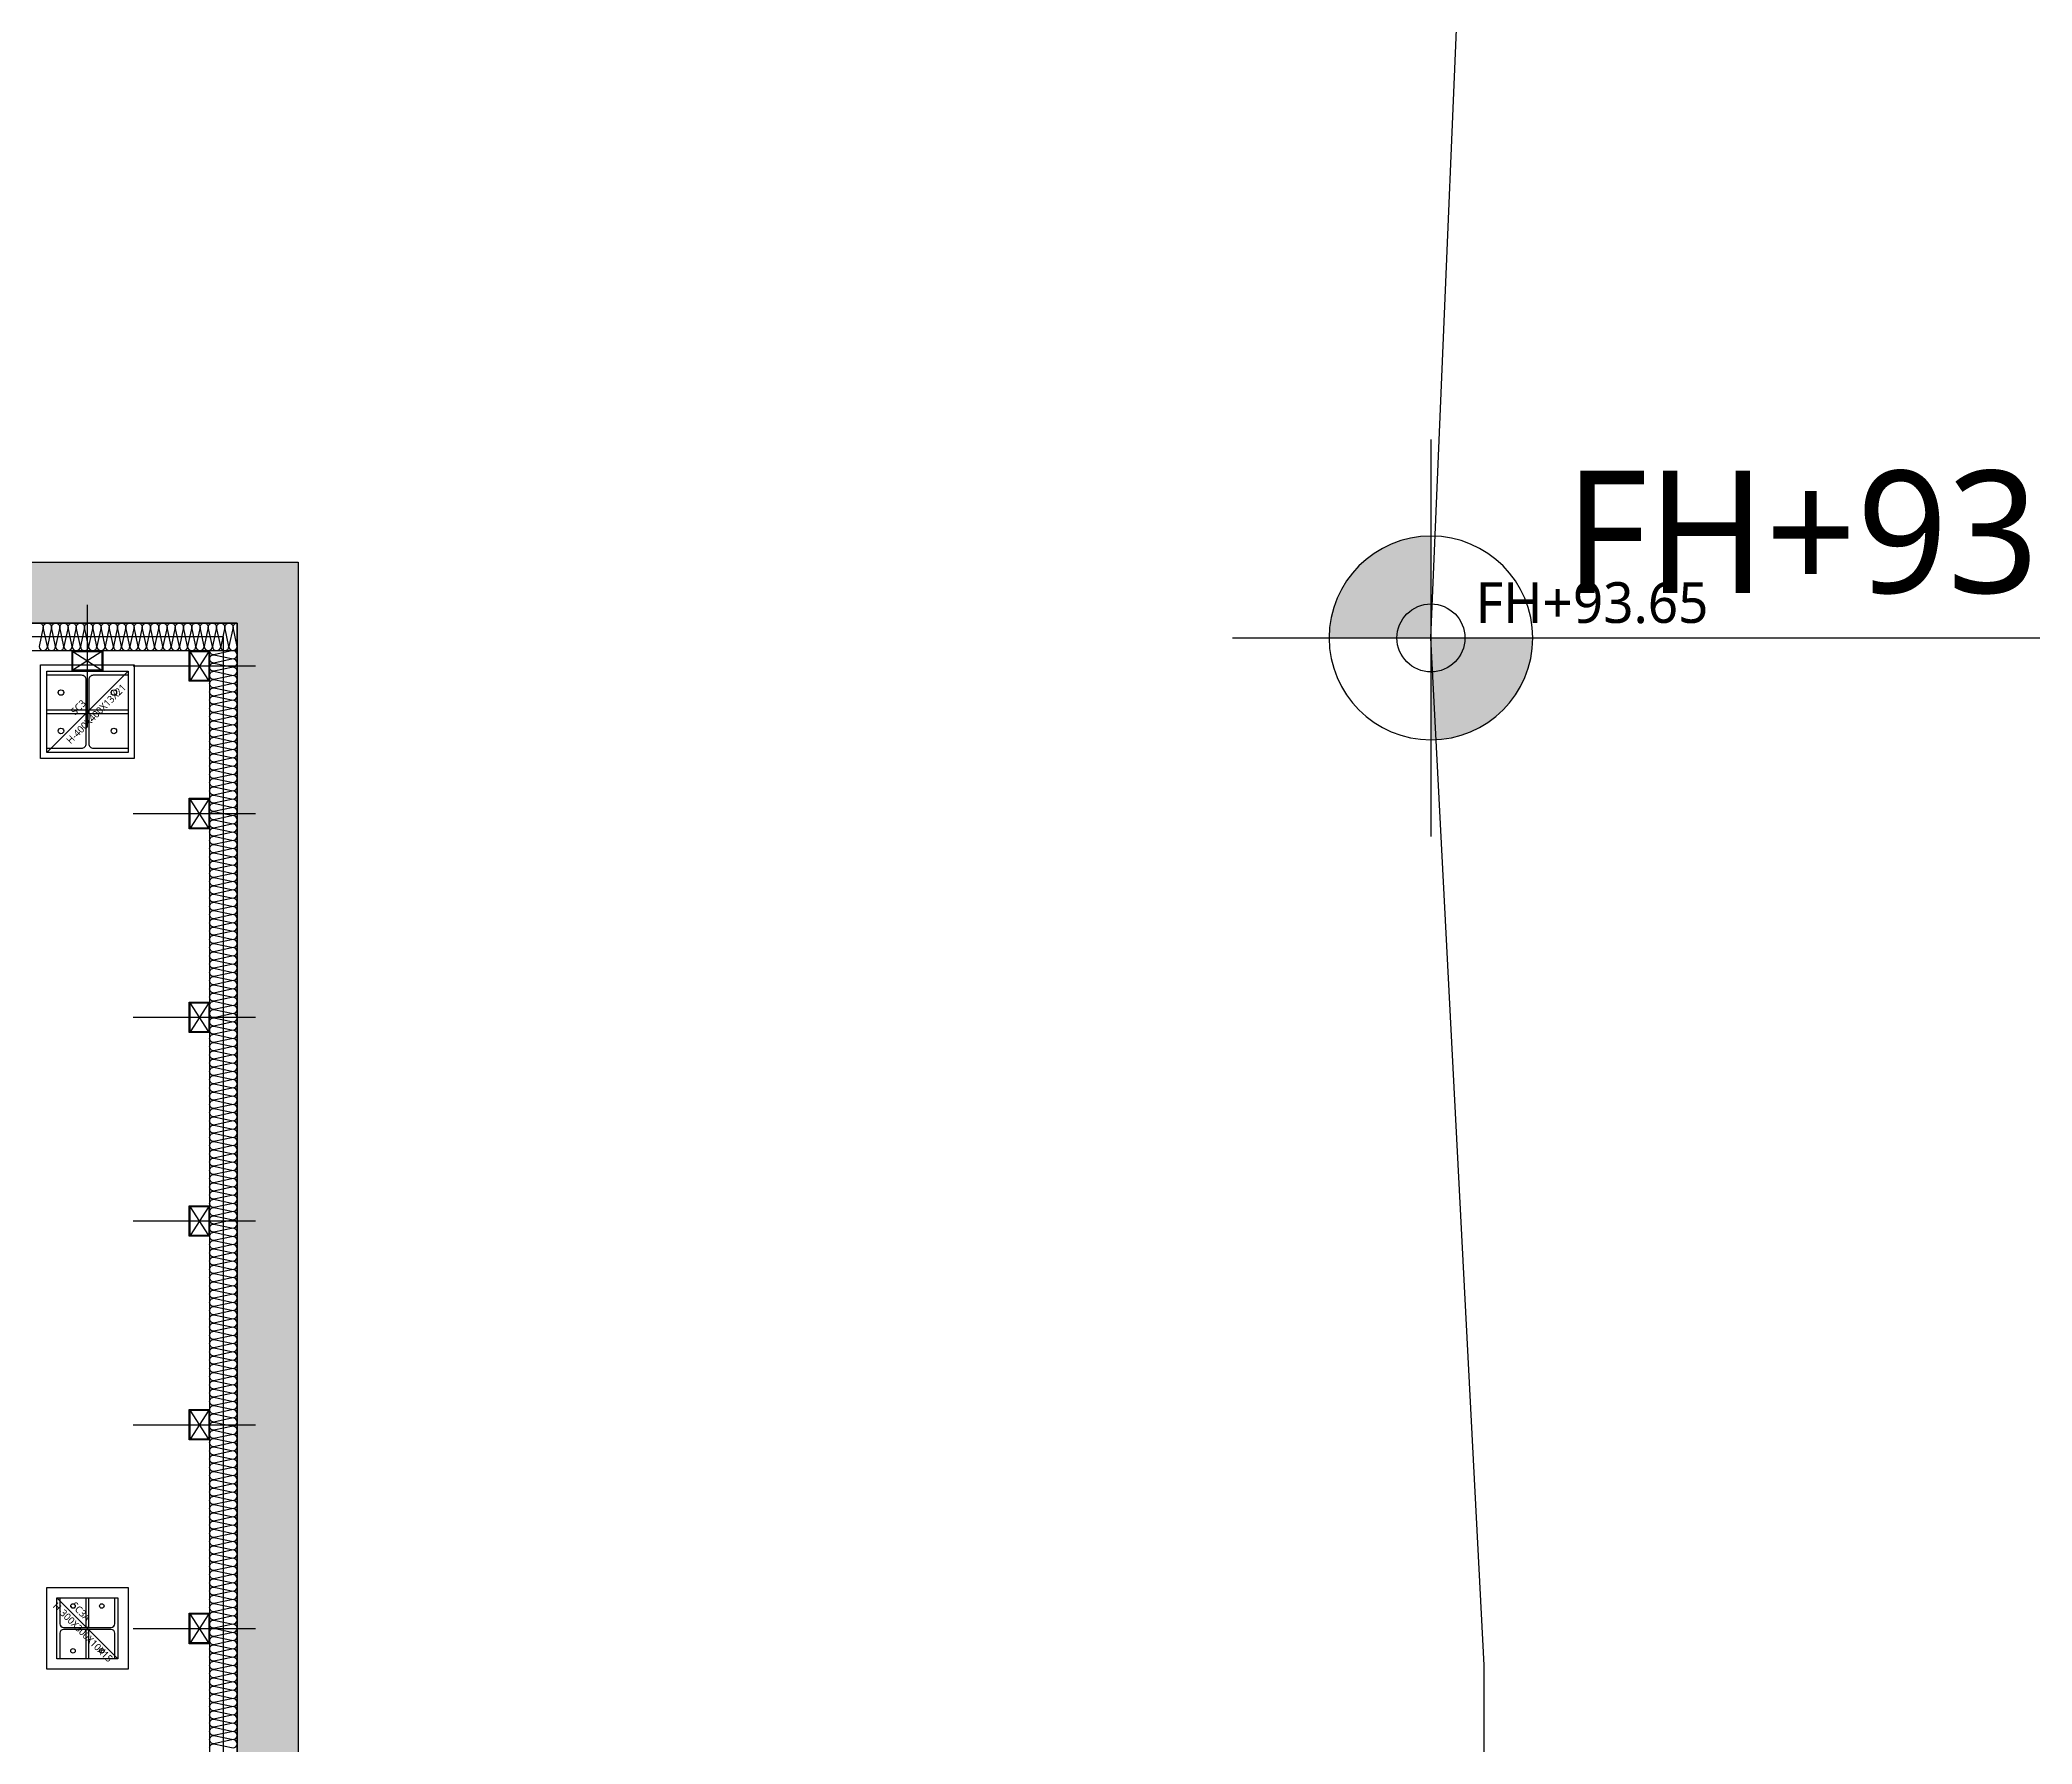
# Model space of a CAD drawing. Header units: millimetres. Extents: x 9 to 147, y 4 to 115.
# Drawn here: x 112.27 to 122.05, y 80.83 to 89.2 of the extents above; entities that cross this region are included whole.
import ezdxf
from ezdxf.enums import TextEntityAlignment as Align
from ezdxf.xclip import XClip

# ---------------------------------------------------------------- set-up
doc = ezdxf.new("R2010")
doc.units = ezdxf.units.MM
doc.header["$LTSCALE"] = 200
doc.linetypes.add('XR-PLAN$0$AUDIT_I_190801151318-2', pattern=[0])
doc.layers.get('DEFPOINTS').update_dxf_attribs({"color": 137})
for name, color, linetype, plot in [('AREA', 30, 'Continuous', False), ('SYM-LEVEL', 252, 'Continuous', False), ('XR-PLAN$0$Defpoint', 125, 'XR-PLAN$0$AUDIT_I_190801151318-2', False), ('XR-PLAN$0$TXT-1', 137, 'Continuous', False)]:
    doc.layers.add(name, color=color, linetype=linetype, plot=plot)
for name, color, linetype in [('XR-PLAN$0$09GIRDER', 252, 'Continuous'), ('XR-PLAN$0$AA-WAXM-FRAM', 252, 'Continuous'), ('XR-PLAN$0$ELE-6', 252, 'Continuous'), ('XR-PLAN$0$ELE-7', 252, 'Continuous'), ('XR-PLAN$0$HAT-BRICK', 252, 'Continuous'), ('XR-PLAN$0$HAT-INS', 252, 'Continuous'), ('XR-PLAN$0$STEEL BASE', 252, 'Continuous'), ('XR-PLAN$0$메탈판넬-2', 252, 'Continuous'), ('XR-PLAN$0$방화', 252, 'Continuous'), ('XR-현황측량도$0$경계석(33)', 252, 'Continuous')]:
    doc.layers.add(name, color=color, linetype=linetype)
doc.styles.add('XR-PLAN$0$스타일1', font='MALGUN_0.TTF')
doc.styles.add('스타일1', font='MALGUN_0.TTF')

# ---------------------------------------------------------------- blocks, each defined once
blk = doc.blocks.new('LEVEL1')
at = {"layer": 'SYM-LEVEL'}
h = blk.add_hatch(color=256, dxfattribs=at)
edge = h.paths.add_edge_path()
edge.add_ellipse((4.871, 0), major_axis=(1.768, 1.768), ratio=1, start_angle=405, end_angle=495)
edge.add_line((2.371, 0), (4.871, 0))
edge.add_line((4.871, 0), (4.871, 2.5))
edge = h.paths.add_edge_path()
edge.add_ellipse((4.871, 0), major_axis=(1.768, 1.768), ratio=1, start_angle=225, end_angle=315)
edge.add_line((7.371, 0), (4.871, 0))
edge.add_line((4.871, 0), (4.871, -2.5))
for p, q in [((4.871, 4.871), (4.871, -4.871)), ((0, 0), (9.741, 0)), ((9.071, 0), (31.801, 0))]:
    blk.add_line(p, q, dxfattribs=at)
blk.add_ellipse((4.871, 0), major_axis=(1.768, 1.768), ratio=1, start_param=5.497787, end_param=11.780972, dxfattribs=at)
at = {"layer": 'SYM-LEVEL', "style": '스타일1'}
for tag, p in [('1층-바닥마감', (8.157, 1.105)), ('EL-+100', (8.157, -3.928))]:
    blk.add_attdef(tag, p, '', height=3, dxfattribs=at)
blk = doc.blocks.new('XR-현황측량도')
at = {"layer": 'XR-현황측량도$0$경계석(33)'}
blk.add_lwpolyline([(143027.2, 74043.6), (151689.9, 74037.3), (154882.8, 74051.1), (162788.9, 74142.4), (171654.6, 74151.5), (178947.9, 74224.2), (185441.1, 74257.7), (186411.9, 74404.5), (193068.5, 76971.8, 0.271364), (196517.3, 81929.2), (196869.6, 86053.4), (196858.7, 91789.3), (196871.2, 109951.5), (196867, 116558.1), (196605.1, 121600.6), (196792.5, 126063.1), (196775.4, 130633.2), (196750.4, 139290.1), (196674.2, 147914.3), (194521.9, 154575.8)], format="xyb", dxfattribs=at)
blk = doc.blocks.new('*U87')
at = {"layer": 'XR-PLAN$0$HAT-INS'}
for points in [[(-9222.2, 0, -0.414214), (-9237.2, 15), (-9222.2, 85, 1), (-9252.2, 85), (-9237.2, 15, -0.414214), (-9252.2, 0, 0.414214)], [(-9192.2, 0, -0.414214), (-9207.2, 15), (-9192.2, 85, 1), (-9222.2, 85), (-9207.2, 15, -0.414214), (-9222.2, 0, 0.414214)], [(-9162.2, 0, -0.414214), (-9177.2, 15), (-9162.2, 85, 1), (-9192.2, 85), (-9177.2, 15, -0.414214), (-9192.2, 0, 0.414214)], [(-9132.2, 0, -0.414214), (-9147.2, 15), (-9132.2, 85, 1), (-9162.2, 85), (-9147.2, 15, -0.414214), (-9162.2, 0, 0.414214)], [(-9102.2, 0, -0.414214), (-9117.2, 15), (-9102.2, 85, 1), (-9132.2, 85), (-9117.2, 15, -0.414214), (-9132.2, 0, 0.414214)], [(-9072.2, 0, -0.414214), (-9087.2, 15), (-9072.2, 85, 1), (-9102.2, 85), (-9087.2, 15, -0.414214), (-9102.2, 0, 0.414214)], [(-9042.2, 0, -0.414214), (-9057.2, 15), (-9042.2, 85, 1), (-9072.2, 85), (-9057.2, 15, -0.414214), (-9072.2, 0, 0.414214)], [(-9012.2, 0, -0.414214), (-9027.2, 15), (-9012.2, 85, 1), (-9042.2, 85), (-9027.2, 15, -0.414214), (-9042.2, 0, 0.414214)], [(-8982.2, 0, -0.414214), (-8997.2, 15), (-8982.2, 85, 1), (-9012.2, 85), (-8997.2, 15, -0.414214), (-9012.2, 0, 0.414214)], [(-8952.2, 0, -0.414214), (-8967.2, 15), (-8952.2, 85, 1), (-8982.2, 85), (-8967.2, 15, -0.414214), (-8982.2, 0, 0.414214)], [(-8922.2, 0, -0.414214), (-8937.2, 15), (-8922.2, 85, 1), (-8952.2, 85), (-8937.2, 15, -0.414214), (-8952.2, 0, 0.414214)], [(-8892.2, 0, -0.414214), (-8907.2, 15), (-8892.2, 85, 1), (-8922.2, 85), (-8907.2, 15, -0.414214), (-8922.2, 0, 0.414214)], [(-8862.2, 0, -0.414214), (-8877.2, 15), (-8862.2, 85, 1), (-8892.2, 85), (-8877.2, 15, -0.414214), (-8892.2, 0, 0.414214)], [(-8832.2, 0, -0.414214), (-8847.2, 15), (-8832.2, 85, 1), (-8862.2, 85), (-8847.2, 15, -0.414214), (-8862.2, 0, 0.414214)], [(-8802.2, 0, -0.414214), (-8817.2, 15), (-8802.2, 85, 1), (-8832.2, 85), (-8817.2, 15, -0.414214), (-8832.2, 0, 0.414214)], [(-8772.2, 0, -0.414214), (-8787.2, 15), (-8772.2, 85, 1), (-8802.2, 85), (-8787.2, 15, -0.414214), (-8802.2, 0, 0.414214)], [(-8742.2, 0, -0.414214), (-8757.2, 15), (-8742.2, 85, 1), (-8772.2, 85), (-8757.2, 15, -0.414214), (-8772.2, 0, 0.414214)], [(-8712.2, 0, -0.414214), (-8727.2, 15), (-8712.2, 85, 1), (-8742.2, 85), (-8727.2, 15, -0.414214), (-8742.2, 0, 0.414214)], [(-8682.2, 0, -0.414214), (-8697.2, 15), (-8682.2, 85, 1), (-8712.2, 85), (-8697.2, 15, -0.414214), (-8712.2, 0, 0.414214)], [(-8652.2, 0, -0.414214), (-8667.2, 15), (-8652.2, 85, 1), (-8682.2, 85), (-8667.2, 15, -0.414214), (-8682.2, 0, 0.414214)], [(-8622.2, 0, -0.414214), (-8637.2, 15), (-8622.2, 85, 1), (-8652.2, 85), (-8637.2, 15, -0.414214), (-8652.2, 0, 0.414214)], [(-8592.2, 0, -0.414214), (-8607.2, 15), (-8592.2, 85, 1), (-8622.2, 85), (-8607.2, 15, -0.414214), (-8622.2, 0, 0.414214)], [(-8562.2, 0, -0.414214), (-8577.2, 15), (-8562.2, 85, 1), (-8592.2, 85), (-8577.2, 15, -0.414214), (-8592.2, 0, 0.414214)], [(-8532.2, 0, -0.414214), (-8547.2, 15), (-8532.2, 85, 1), (-8562.2, 85), (-8547.2, 15, -0.414214), (-8562.2, 0, 0.414214)], [(-8502.2, 0, -0.414214), (-8517.2, 15), (-8502.2, 85, 1), (-8532.2, 85), (-8517.2, 15, -0.414214), (-8532.2, 0, 0.414214)], [(-8472.2, 0, -0.414214), (-8487.2, 15), (-8472.2, 85, 1), (-8502.2, 85), (-8487.2, 15, -0.414214), (-8502.2, 0, 0.414214)], [(-8442.2, 0, -0.414214), (-8457.2, 15), (-8442.2, 85, 1), (-8472.2, 85), (-8457.2, 15, -0.414214), (-8472.2, 0, 0.414214)], [(-8412.2, 0, -0.414214), (-8427.2, 15), (-8412.2, 85, 1), (-8442.2, 85), (-8427.2, 15, -0.414214), (-8442.2, 0, 0.414214)], [(-8382.2, 0, -0.414214), (-8397.2, 15), (-8382.2, 85, 1), (-8412.2, 85), (-8397.2, 15, -0.414214), (-8412.2, 0, 0.414214)], [(-8352.2, 0, -0.414214), (-8367.2, 15), (-8352.2, 85, 1), (-8382.2, 85), (-8367.2, 15, -0.414214), (-8382.2, 0, 0.414214)], [(-8322.2, 0, -0.414214), (-8337.2, 15), (-8322.2, 85, 1), (-8352.2, 85), (-8337.2, 15, -0.414214), (-8352.2, 0, 0.414214)], [(-8292.2, 0, -0.414214), (-8307.2, 15), (-8292.2, 85, 1), (-8322.2, 85), (-8307.2, 15, -0.414214), (-8322.2, 0, 0.414214)], [(-8262.2, 0, -0.414214), (-8277.2, 15), (-8262.2, 85, 1), (-8292.2, 85), (-8277.2, 15, -0.414214), (-8292.2, 0, 0.414214)], [(-8232.2, 0, -0.414214), (-8247.2, 15), (-8232.2, 85, 1), (-8262.2, 85), (-8247.2, 15, -0.414214), (-8262.2, 0, 0.414214)], [(-8202.2, 0, -0.414214), (-8217.2, 15), (-8202.2, 85, 1), (-8232.2, 85), (-8217.2, 15, -0.414214), (-8232.2, 0, 0.414214)], [(-8172.2, 0, -0.414214), (-8187.2, 15), (-8172.2, 85, 1), (-8202.2, 85), (-8187.2, 15, -0.414214), (-8202.2, 0, 0.414214)], [(-8142.2, 0, -0.414214), (-8157.2, 15), (-8142.2, 85, 1), (-8172.2, 85), (-8157.2, 15, -0.414214), (-8172.2, 0, 0.414214)], [(-8112.2, 0, -0.414214), (-8127.2, 15), (-8112.2, 85, 1), (-8142.2, 85), (-8127.2, 15, -0.414214), (-8142.2, 0, 0.414214)], [(-8082.2, 0, -0.414214), (-8097.2, 15), (-8082.2, 85, 1), (-8112.2, 85), (-8097.2, 15, -0.414214), (-8112.2, 0, 0.414214)], [(-8052.2, 0, -0.414214), (-8067.2, 15), (-8052.2, 85, 1), (-8082.2, 85), (-8067.2, 15, -0.414214), (-8082.2, 0, 0.414214)], [(-8022.2, 0, -0.414214), (-8037.2, 15), (-8022.2, 85, 1), (-8052.2, 85), (-8037.2, 15, -0.414214), (-8052.2, 0, 0.414214)], [(-7992.2, 0, -0.414214), (-8007.2, 15), (-7992.2, 85, 1), (-8022.2, 85), (-8007.2, 15, -0.414214), (-8022.2, 0, 0.414214)], [(-7962.2, 0, -0.414214), (-7977.2, 15), (-7962.2, 85, 1), (-7992.2, 85), (-7977.2, 15, -0.414214), (-7992.2, 0, 0.414214)], [(-7932.2, 0, -0.414214), (-7947.2, 15), (-7932.2, 85, 1), (-7962.2, 85), (-7947.2, 15, -0.414214), (-7962.2, 0, 0.414214)], [(-7902.2, 0, -0.414214), (-7917.2, 15), (-7902.2, 85, 1), (-7932.2, 85), (-7917.2, 15, -0.414214), (-7932.2, 0, 0.414214)], [(-7872.2, 0, -0.414214), (-7887.2, 15), (-7872.2, 85, 1), (-7902.2, 85), (-7887.2, 15, -0.414214), (-7902.2, 0, 0.414214)], [(-7842.2, 0, -0.414214), (-7857.2, 15), (-7842.2, 85, 1), (-7872.2, 85), (-7857.2, 15, -0.414214), (-7872.2, 0, 0.414214)], [(-7812.2, 0, -0.414214), (-7827.2, 15), (-7812.2, 85, 1), (-7842.2, 85), (-7827.2, 15, -0.414214), (-7842.2, 0, 0.414214)], [(-7782.2, 0, -0.414214), (-7797.2, 15), (-7782.2, 85, 1), (-7812.2, 85), (-7797.2, 15, -0.414214), (-7812.2, 0, 0.414214)], [(-7752.2, 0, -0.414214), (-7767.2, 15), (-7752.2, 85, 1), (-7782.2, 85), (-7767.2, 15, -0.414214), (-7782.2, 0, 0.414214)], [(-7722.2, 0, -0.414214), (-7737.2, 15), (-7722.2, 85, 1), (-7752.2, 85), (-7737.2, 15, -0.414214), (-7752.2, 0, 0.414214)], [(-7692.2, 0, -0.414214), (-7707.2, 15), (-7692.2, 85, 1), (-7722.2, 85), (-7707.2, 15, -0.414214), (-7722.2, 0, 0.414214)], [(-7662.2, 0, -0.414214), (-7677.2, 15), (-7662.2, 85, 1), (-7692.2, 85), (-7677.2, 15, -0.414214), (-7692.2, 0, 0.414214)], [(-7632.2, 0, -0.414214), (-7647.2, 15), (-7632.2, 85, 1), (-7662.2, 85), (-7647.2, 15, -0.414214), (-7662.2, 0, 0.414214)], [(-7602.2, 0, -0.414214), (-7617.2, 15), (-7602.2, 85, 1), (-7632.2, 85), (-7617.2, 15, -0.414214), (-7632.2, 0, 0.414214)], [(-7572.2, 0, -0.414214), (-7587.2, 15), (-7572.2, 85, 1), (-7602.2, 85), (-7587.2, 15, -0.414214), (-7602.2, 0, 0.414214)], [(-7542.2, 0, -0.414214), (-7557.2, 15), (-7542.2, 85, 1), (-7572.2, 85), (-7557.2, 15, -0.414214), (-7572.2, 0, 0.414214)], [(-7512.2, 0, -0.414214), (-7527.2, 15), (-7512.2, 85, 1), (-7542.2, 85), (-7527.2, 15, -0.414214), (-7542.2, 0, 0.414214)], [(-7482.2, 0, -0.414214), (-7497.2, 15), (-7482.2, 85, 1), (-7512.2, 85), (-7497.2, 15, -0.414214), (-7512.2, 0, 0.414214)], [(-7452.2, 0, -0.414214), (-7467.2, 15), (-7452.2, 85, 1), (-7482.2, 85), (-7467.2, 15, -0.414214), (-7482.2, 0, 0.414214)], [(-7422.2, 0, -0.414214), (-7437.2, 15), (-7422.2, 85, 1), (-7452.2, 85), (-7437.2, 15, -0.414214), (-7452.2, 0, 0.414214)], [(-7392.2, 0, -0.414214), (-7407.2, 15), (-7392.2, 85, 1), (-7422.2, 85), (-7407.2, 15, -0.414214), (-7422.2, 0, 0.414214)], [(-7362.2, 0, -0.414214), (-7377.2, 15), (-7362.2, 85, 1), (-7392.2, 85), (-7377.2, 15, -0.414214), (-7392.2, 0, 0.414214)], [(-7332.2, 0, -0.414214), (-7347.2, 15), (-7332.2, 85, 1), (-7362.2, 85), (-7347.2, 15, -0.414214), (-7362.2, 0, 0.414214)], [(-7302.2, 0, -0.414214), (-7317.2, 15), (-7302.2, 85, 1), (-7332.2, 85), (-7317.2, 15, -0.414214), (-7332.2, 0, 0.414214)], [(-7272.2, 0, -0.414214), (-7287.2, 15), (-7272.2, 85, 1), (-7302.2, 85), (-7287.2, 15, -0.414214), (-7302.2, 0, 0.414214)], [(-7242.2, 0, -0.414214), (-7257.2, 15), (-7242.2, 85, 1), (-7272.2, 85), (-7257.2, 15, -0.414214), (-7272.2, 0, 0.414214)], [(-7212.2, 0, -0.414214), (-7227.2, 15), (-7212.2, 85, 1), (-7242.2, 85), (-7227.2, 15, -0.414214), (-7242.2, 0, 0.414214)], [(-7182.2, 0, -0.414214), (-7197.2, 15), (-7182.2, 85, 1), (-7212.2, 85), (-7197.2, 15, -0.414214), (-7212.2, 0, 0.414214)], [(-7152.2, 0, -0.414214), (-7167.2, 15), (-7152.2, 85, 1), (-7182.2, 85), (-7167.2, 15, -0.414214), (-7182.2, 0, 0.414214)], [(-7122.2, 0, -0.414214), (-7137.2, 15), (-7122.2, 85, 1), (-7152.2, 85), (-7137.2, 15, -0.414214), (-7152.2, 0, 0.414214)], [(-7092.2, 0, -0.414214), (-7107.2, 15), (-7092.2, 85, 1), (-7122.2, 85), (-7107.2, 15, -0.414214), (-7122.2, 0, 0.414214)], [(-7062.2, 0, -0.414214), (-7077.2, 15), (-7062.2, 85, 1), (-7092.2, 85), (-7077.2, 15, -0.414214), (-7092.2, 0, 0.414214)], [(-7032.2, 0, -0.414214), (-7047.2, 15), (-7032.2, 85, 1), (-7062.2, 85), (-7047.2, 15, -0.414214), (-7062.2, 0, 0.414214)], [(-7002.2, 0, -0.414214), (-7017.2, 15), (-7002.2, 85, 1), (-7032.2, 85), (-7017.2, 15, -0.414214), (-7032.2, 0, 0.414214)], [(-6972.2, 0, -0.414214), (-6987.2, 15), (-6972.2, 85, 1), (-7002.2, 85), (-6987.2, 15, -0.414214), (-7002.2, 0, 0.414214)], [(-6942.2, 0, -0.414214), (-6957.2, 15), (-6942.2, 85, 1), (-6972.2, 85), (-6957.2, 15, -0.414214), (-6972.2, 0, 0.414214)], [(-6912.2, 0, -0.414214), (-6927.2, 15), (-6912.2, 85, 1), (-6942.2, 85), (-6927.2, 15, -0.414214), (-6942.2, 0, 0.414214)], [(-6882.2, 0, -0.414214), (-6897.2, 15), (-6882.2, 85, 1), (-6912.2, 85), (-6897.2, 15, -0.414214), (-6912.2, 0, 0.414214)], [(-6852.2, 0, -0.414214), (-6867.2, 15), (-6852.2, 85, 1), (-6882.2, 85), (-6867.2, 15, -0.414214), (-6882.2, 0, 0.414214)], [(-6822.2, 0, -0.414214), (-6837.2, 15), (-6822.2, 85, 1), (-6852.2, 85), (-6837.2, 15, -0.414214), (-6852.2, 0, 0.414214)], [(-6792.2, 0, -0.414214), (-6807.2, 15), (-6792.2, 85, 1), (-6822.2, 85), (-6807.2, 15, -0.414214), (-6822.2, 0, 0.414214)], [(-6762.2, 0, -0.414214), (-6777.2, 15), (-6762.2, 85, 1), (-6792.2, 85), (-6777.2, 15, -0.414214), (-6792.2, 0, 0.414214)], [(-6732.2, 0, -0.414214), (-6747.2, 15), (-6732.2, 85, 1), (-6762.2, 85), (-6747.2, 15, -0.414214), (-6762.2, 0, 0.414214)], [(-6702.2, 0, -0.414214), (-6717.2, 15), (-6702.2, 85, 1), (-6732.2, 85), (-6717.2, 15, -0.414214), (-6732.2, 0, 0.414214)], [(-6672.2, 0, -0.414214), (-6687.2, 15), (-6672.2, 85, 1), (-6702.2, 85), (-6687.2, 15, -0.414214), (-6702.2, 0, 0.414214)], [(-6642.2, 0, -0.414214), (-6657.2, 15), (-6642.2, 85, 1), (-6672.2, 85), (-6657.2, 15, -0.414214), (-6672.2, 0, 0.414214)], [(-6612.2, 0, -0.414214), (-6627.2, 15), (-6612.2, 85, 1), (-6642.2, 85), (-6627.2, 15, -0.414214), (-6642.2, 0, 0.414214)], [(-6582.2, 0, -0.414214), (-6597.2, 15), (-6582.2, 85, 1), (-6612.2, 85), (-6597.2, 15, -0.414214), (-6612.2, 0, 0.414214)], [(-6552.2, 0, -0.414214), (-6567.2, 15), (-6552.2, 85, 1), (-6582.2, 85), (-6567.2, 15, -0.414214), (-6582.2, 0, 0.414214)], [(-6522.2, 0, -0.414214), (-6537.2, 15), (-6522.2, 85, 1), (-6552.2, 85), (-6537.2, 15, -0.414214), (-6552.2, 0, 0.414214)], [(-6492.2, 0, -0.414214), (-6507.2, 15), (-6492.2, 85, 1), (-6522.2, 85), (-6507.2, 15, -0.414214), (-6522.2, 0, 0.414214)], [(-6462.2, 0, -0.414214), (-6477.2, 15), (-6462.2, 85, 1), (-6492.2, 85), (-6477.2, 15, -0.414214), (-6492.2, 0, 0.414214)], [(-6432.2, 0, -0.414214), (-6447.2, 15), (-6432.2, 85, 1), (-6462.2, 85), (-6447.2, 15, -0.414214), (-6462.2, 0, 0.414214)], [(-6402.2, 0, -0.414214), (-6417.2, 15), (-6402.2, 85, 1), (-6432.2, 85), (-6417.2, 15, -0.414214), (-6432.2, 0, 0.414214)], [(-6372.2, 0, -0.414214), (-6387.2, 15), (-6372.2, 85, 1), (-6402.2, 85), (-6387.2, 15, -0.414214), (-6402.2, 0, 0.414214)], [(-6342.2, 0, -0.414214), (-6357.2, 15), (-6342.2, 85, 1), (-6372.2, 85), (-6357.2, 15, -0.414214), (-6372.2, 0, 0.414214)], [(-6312.2, 0, -0.414214), (-6327.2, 15), (-6312.2, 85, 1), (-6342.2, 85), (-6327.2, 15, -0.414214), (-6342.2, 0, 0.414214)], [(-6282.2, 0, -0.414214), (-6297.2, 15), (-6282.2, 85, 1), (-6312.2, 85), (-6297.2, 15, -0.414214), (-6312.2, 0, 0.414214)], [(-6252.2, 0, -0.414214), (-6267.2, 15), (-6252.2, 85, 1), (-6282.2, 85), (-6267.2, 15, -0.414214), (-6282.2, 0, 0.414214)], [(-6222.2, 0, -0.414214), (-6237.2, 15), (-6222.2, 85, 1), (-6252.2, 85), (-6237.2, 15, -0.414214), (-6252.2, 0, 0.414214)], [(-6192.2, 0, -0.414214), (-6207.2, 15), (-6192.2, 85, 1), (-6222.2, 85), (-6207.2, 15, -0.414214), (-6222.2, 0, 0.414214)], [(-6162.2, 0, -0.414214), (-6177.2, 15), (-6162.2, 85, 1), (-6192.2, 85), (-6177.2, 15, -0.414214), (-6192.2, 0, 0.414214)], [(-6132.2, 0, -0.414214), (-6147.2, 15), (-6132.2, 85, 1), (-6162.2, 85), (-6147.2, 15, -0.414214), (-6162.2, 0, 0.414214)], [(-6102.2, 0, -0.414214), (-6117.2, 15), (-6102.2, 85, 1), (-6132.2, 85), (-6117.2, 15, -0.414214), (-6132.2, 0, 0.414214)], [(-6072.2, 0, -0.414214), (-6087.2, 15), (-6072.2, 85, 1), (-6102.2, 85), (-6087.2, 15, -0.414214), (-6102.2, 0, 0.414214)], [(-6042.2, 0, -0.414214), (-6057.2, 15), (-6042.2, 85, 1), (-6072.2, 85), (-6057.2, 15, -0.414214), (-6072.2, 0, 0.414214)], [(-6012.2, 0, -0.414214), (-6027.2, 15), (-6012.2, 85, 1), (-6042.2, 85), (-6027.2, 15, -0.414214), (-6042.2, 0, 0.414214)], [(-5982.2, 0, -0.414214), (-5997.2, 15), (-5982.2, 85, 1), (-6012.2, 85), (-5997.2, 15, -0.414214), (-6012.2, 0, 0.414214)], [(-5952.2, 0, -0.414214), (-5967.2, 15), (-5952.2, 85, 1), (-5982.2, 85), (-5967.2, 15, -0.414214), (-5982.2, 0, 0.414214)], [(-5922.2, 0, -0.414214), (-5937.2, 15), (-5922.2, 85, 1), (-5952.2, 85), (-5937.2, 15, -0.414214), (-5952.2, 0, 0.414214)], [(-5892.2, 0, -0.414214), (-5907.2, 15), (-5892.2, 85, 1), (-5922.2, 85), (-5907.2, 15, -0.414214), (-5922.2, 0, 0.414214)], [(-5862.2, 0, -0.414214), (-5877.2, 15), (-5862.2, 85, 1), (-5892.2, 85), (-5877.2, 15, -0.414214), (-5892.2, 0, 0.414214)], [(-5832.2, 0, -0.414214), (-5847.2, 15), (-5832.2, 85, 1), (-5862.2, 85), (-5847.2, 15, -0.414214), (-5862.2, 0, 0.414214)], [(-5802.2, 0, -0.414214), (-5817.2, 15), (-5802.2, 85, 1), (-5832.2, 85), (-5817.2, 15, -0.414214), (-5832.2, 0, 0.414214)], [(-5772.2, 0, -0.414214), (-5787.2, 15), (-5772.2, 85, 1), (-5802.2, 85), (-5787.2, 15, -0.414214), (-5802.2, 0, 0.414214)], [(-5742.2, 0, -0.414214), (-5757.2, 15), (-5742.2, 85, 1), (-5772.2, 85), (-5757.2, 15, -0.414214), (-5772.2, 0, 0.414214)], [(-5712.2, 0, -0.414214), (-5727.2, 15), (-5712.2, 85, 1), (-5742.2, 85), (-5727.2, 15, -0.414214), (-5742.2, 0, 0.414214)], [(-5682.2, 0, -0.414214), (-5697.2, 15), (-5682.2, 85, 1), (-5712.2, 85), (-5697.2, 15, -0.414214), (-5712.2, 0, 0.414214)], [(-5652.2, 0, -0.414214), (-5667.2, 15), (-5652.2, 85, 1), (-5682.2, 85), (-5667.2, 15, -0.414214), (-5682.2, 0, 0.414214)], [(-5622.2, 0, -0.414214), (-5637.2, 15), (-5622.2, 85, 1), (-5652.2, 85), (-5637.2, 15, -0.414214), (-5652.2, 0, 0.414214)], [(-5592.2, 0, -0.414214), (-5607.2, 15), (-5592.2, 85, 1), (-5622.2, 85), (-5607.2, 15, -0.414214), (-5622.2, 0, 0.414214)], [(-5562.2, 0, -0.414214), (-5577.2, 15), (-5562.2, 85, 1), (-5592.2, 85), (-5577.2, 15, -0.414214), (-5592.2, 0, 0.414214)], [(-5532.2, 0, -0.414214), (-5547.2, 15), (-5532.2, 85, 1), (-5562.2, 85), (-5547.2, 15, -0.414214), (-5562.2, 0, 0.414214)], [(-5502.2, 0, -0.414214), (-5517.2, 15), (-5502.2, 85, 1), (-5532.2, 85), (-5517.2, 15, -0.414214), (-5532.2, 0, 0.414214)], [(-5472.2, 0, -0.414214), (-5487.2, 15), (-5472.2, 85, 1), (-5502.2, 85), (-5487.2, 15, -0.414214), (-5502.2, 0, 0.414214)], [(-5442.2, 0, -0.414214), (-5457.2, 15), (-5442.2, 85, 1), (-5472.2, 85), (-5457.2, 15, -0.414214), (-5472.2, 0, 0.414214)], [(-5412.2, 0, -0.414214), (-5427.2, 15), (-5412.2, 85, 1), (-5442.2, 85), (-5427.2, 15, -0.414214), (-5442.2, 0, 0.414214)], [(-5382.2, 0, -0.414214), (-5397.2, 15), (-5382.2, 85, 1), (-5412.2, 85), (-5397.2, 15, -0.414214), (-5412.2, 0, 0.414214)], [(-5352.2, 0, -0.414214), (-5367.2, 15), (-5352.2, 85, 1), (-5382.2, 85), (-5367.2, 15, -0.414214), (-5382.2, 0, 0.414214)], [(-5322.2, 0, -0.414214), (-5337.2, 15), (-5322.2, 85, 1), (-5352.2, 85), (-5337.2, 15, -0.414214), (-5352.2, 0, 0.414214)], [(-5292.2, 0, -0.414214), (-5307.2, 15), (-5292.2, 85, 1), (-5322.2, 85), (-5307.2, 15, -0.414214), (-5322.2, 0, 0.414214)], [(-5262.2, 0, -0.414214), (-5277.2, 15), (-5262.2, 85, 1), (-5292.2, 85), (-5277.2, 15, -0.414214), (-5292.2, 0, 0.414214)]]:
    blk.add_lwpolyline(points, format="xyb", dxfattribs=at)
blk = doc.blocks.new('*U97')
at = {"layer": 'XR-PLAN$0$HAT-INS'}
for points in [[(-39270.4, 0, -0.414214), (-39285.4, 15), (-39270.4, 85, 1), (-39300.4, 85), (-39285.4, 15, -0.414214), (-39300.4, 0, 0.414214)], [(-39240.4, 0, -0.414214), (-39255.4, 15), (-39240.4, 85, 1), (-39270.4, 85), (-39255.4, 15, -0.414214), (-39270.4, 0, 0.414214)], [(-39210.4, 0, -0.414214), (-39225.4, 15), (-39210.4, 85, 1), (-39240.4, 85), (-39225.4, 15, -0.414214), (-39240.4, 0, 0.414214)], [(-39180.4, 0, -0.414214), (-39195.4, 15), (-39180.4, 85, 1), (-39210.4, 85), (-39195.4, 15, -0.414214), (-39210.4, 0, 0.414214)], [(-39150.4, 0, -0.414214), (-39165.4, 15), (-39150.4, 85, 1), (-39180.4, 85), (-39165.4, 15, -0.414214), (-39180.4, 0, 0.414214)], [(-39120.4, 0, -0.414214), (-39135.4, 15), (-39120.4, 85, 1), (-39150.4, 85), (-39135.4, 15, -0.414214), (-39150.4, 0, 0.414214)], [(-39090.4, 0, -0.414214), (-39105.4, 15), (-39090.4, 85, 1), (-39120.4, 85), (-39105.4, 15, -0.414214), (-39120.4, 0, 0.414214)], [(-39060.4, 0, -0.414214), (-39075.4, 15), (-39060.4, 85, 1), (-39090.4, 85), (-39075.4, 15, -0.414214), (-39090.4, 0, 0.414214)], [(-39030.4, 0, -0.414214), (-39045.4, 15), (-39030.4, 85, 1), (-39060.4, 85), (-39045.4, 15, -0.414214), (-39060.4, 0, 0.414214)], [(-39000.4, 0, -0.414214), (-39015.4, 15), (-39000.4, 85, 1), (-39030.4, 85), (-39015.4, 15, -0.414214), (-39030.4, 0, 0.414214)], [(-38970.4, 0, -0.414214), (-38985.4, 15), (-38970.4, 85, 1), (-39000.4, 85), (-38985.4, 15, -0.414214), (-39000.4, 0, 0.414214)], [(-38940.4, 0, -0.414214), (-38955.4, 15), (-38940.4, 85, 1), (-38970.4, 85), (-38955.4, 15, -0.414214), (-38970.4, 0, 0.414214)], [(-38910.4, 0, -0.414214), (-38925.4, 15), (-38910.4, 85, 1), (-38940.4, 85), (-38925.4, 15, -0.414214), (-38940.4, 0, 0.414214)], [(-38880.4, 0, -0.414214), (-38895.4, 15), (-38880.4, 85, 1), (-38910.4, 85), (-38895.4, 15, -0.414214), (-38910.4, 0, 0.414214)], [(-38850.4, 0, -0.414214), (-38865.4, 15), (-38850.4, 85, 1), (-38880.4, 85), (-38865.4, 15, -0.414214), (-38880.4, 0, 0.414214)], [(-38820.4, 0, -0.414214), (-38835.4, 15), (-38820.4, 85, 1), (-38850.4, 85), (-38835.4, 15, -0.414214), (-38850.4, 0, 0.414214)], [(-38790.4, 0, -0.414214), (-38805.4, 15), (-38790.4, 85, 1), (-38820.4, 85), (-38805.4, 15, -0.414214), (-38820.4, 0, 0.414214)], [(-38760.4, 0, -0.414214), (-38775.4, 15), (-38760.4, 85, 1), (-38790.4, 85), (-38775.4, 15, -0.414214), (-38790.4, 0, 0.414214)], [(-38730.4, 0, -0.414214), (-38745.4, 15), (-38730.4, 85, 1), (-38760.4, 85), (-38745.4, 15, -0.414214), (-38760.4, 0, 0.414214)], [(-38700.4, 0, -0.414214), (-38715.4, 15), (-38700.4, 85, 1), (-38730.4, 85), (-38715.4, 15, -0.414214), (-38730.4, 0, 0.414214)], [(-38670.4, 0, -0.414214), (-38685.4, 15), (-38670.4, 85, 1), (-38700.4, 85), (-38685.4, 15, -0.414214), (-38700.4, 0, 0.414214)], [(-38640.4, 0, -0.414214), (-38655.4, 15), (-38640.4, 85, 1), (-38670.4, 85), (-38655.4, 15, -0.414214), (-38670.4, 0, 0.414214)], [(-38610.4, 0, -0.414214), (-38625.4, 15), (-38610.4, 85, 1), (-38640.4, 85), (-38625.4, 15, -0.414214), (-38640.4, 0, 0.414214)], [(-38580.4, 0, -0.414214), (-38595.4, 15), (-38580.4, 85, 1), (-38610.4, 85), (-38595.4, 15, -0.414214), (-38610.4, 0, 0.414214)]]:
    blk.add_lwpolyline(points, format="xyb", dxfattribs=at)
blk = doc.blocks.new('XR-PLAN$0$LEVEL1')
at = {"layer": 'XR-PLAN$0$TXT-1'}
h = blk.add_hatch(color=256, dxfattribs=at)
edge = h.paths.add_edge_path()
edge.add_ellipse((4.87, 0), major_axis=(1.77, 1.77), ratio=1, start_angle=405, end_angle=495)
edge.add_line((2.37, 0), (4.87, 0))
edge.add_line((4.87, 0), (4.87, 2.5))
edge = h.paths.add_edge_path()
edge.add_ellipse((4.87, 0), major_axis=(1.77, 1.77), ratio=1, start_angle=225, end_angle=315)
edge.add_line((7.37, 0), (4.87, 0))
edge.add_line((4.87, 0), (4.87, -2.5))
for p, q in [((4.87, 4.87), (4.87, -4.87)), ((0, 0), (9.74, 0)), ((9.07, 0), (31.8, 0))]:
    blk.add_line(p, q, dxfattribs=at)
blk.add_ellipse((4.87, 0), major_axis=(1.77, 1.77), ratio=1, start_param=5.497787, end_param=11.780972, dxfattribs=at)
at = {"layer": 'XR-PLAN$0$TXT-1', "style": 'XR-PLAN$0$스타일1'}
for tag, p in [('1층-바닥마감', (8.16, 1.11)), ('EL-+100', (8.16, -3.93))]:
    blk.add_attdef(tag, p, '', height=3, dxfattribs=at)
blk = doc.blocks.new('XR-PLAN$0$SQ-PIPE-100X100X4.5TS')
at = {"layer": 'XR-PLAN$0$AA-WAXM-FRAM'}
for p, q in [((-71, 4), (71, 96)), ((71, 4), (-71, 96))]:
    blk.add_line(p, q, dxfattribs=at)
for points in [[(75, 0), (75, 100), (-75, 100), (-75, 0)], [(71, 4), (71, 96), (-71, 96), (-71, 4)]]:
    blk.add_lwpolyline(points, close=True, dxfattribs=at)
at = {"layer": 'XR-PLAN$0$방화'}
blk.add_lwpolyline([(0, 375), (0, -225)], dxfattribs=at)
blk = doc.blocks.new('XR-PLAN$0$X-PIPE-1PL')
at = {"layer": 'XR-PLAN$0$메탈판넬-2'}
for p, xscale, rotation in [((71000, 300), -1, 180), ((71600, 225), -1.000000000000001, 90), ((71600, -500), -1.000000000000002, 90), ((71600, -1500), -1.000000000000002, 90), ((71600, -2500), -1.000000000000002, 90), ((71600, -3500), -1.000000000000002, 90), ((71600, -4500), -1.000000000000002, 90)]:
    blk.add_blockref('XR-PLAN$0$SQ-PIPE-100X100X4.5TS', p, dxfattribs=dict(at, xscale=xscale, rotation=rotation))
blk = doc.blocks.new('XR-PLAN$0$S-SC3A')
at = {"layer": 'DEFPOINTS'}
blk.add_line((-150, -150), (150, 150), dxfattribs=at)
blk.add_lwpolyline([(-150, 150), (150, 150), (150, -150), (-150, -150)], close=True, dxfattribs=at)
at = {"layer": 'XR-PLAN$0$09GIRDER'}
blk.add_lwpolyline([(-150, -150), (-150, -135), (-23, -135, 0.414214), (-5, -117), (-5, 117, 0.414214), (-23, 135), (-150, 135), (-150, 150), (150, 150), (150, 135), (23, 135, 0.414214), (5, 117), (5, -117, 0.414214), (23, -135), (150, -135), (150, -150)], format="xyb", close=True, dxfattribs=at)
at = {"layer": 'XR-PLAN$0$STEEL BASE'}
for points in [[(-200, 200), (200, 200), (200, -200), (-200, -200)], [(-150, 6), (-5, 6), (-5, -6), (-150, -6)], [(5, 6), (150, 6), (150, -6), (5, -6)]]:
    blk.add_lwpolyline(points, close=True, dxfattribs=at)
for centre in [(-110, 70.5), (110, 70.5), (-110, -70.5), (110, -70.5)]:
    blk.add_circle(centre, 11, dxfattribs=at)
at = {"layer": 'DEFPOINTS', "style": 'XR-PLAN$0$스타일1'}
blk.add_text('H-300X300X10X15', height=35, rotation=45, dxfattribs=at).set_placement((18.7, -22.5), align=Align.MIDDLE_CENTER)
blk.add_text('SC3A', height=35, rotation=45, dxfattribs=at).set_placement((-108.6, -82.9))
blk = doc.blocks.new('XR-PLAN$0$S-SC3')
at = {"layer": 'DEFPOINTS'}
blk.add_line((-200, -200), (200, 200), dxfattribs=at)
blk.add_lwpolyline([(-200, 200), (200, 200), (200, -200), (-200, -200)], close=True, dxfattribs=at)
at = {"layer": 'XR-PLAN$0$09GIRDER'}
blk.add_lwpolyline([(-200, -200), (-200, -179), (-28.5, -179, 0.414214), (-6.5, -157), (-6.5, 157, 0.414214), (-28.5, 179), (-200, 179), (-200, 200), (200, 200), (200, 179), (28.5, 179, 0.414214), (6.5, 157), (6.5, -157, 0.414214), (28.5, -179), (200, -179), (200, -200)], format="xyb", close=True, dxfattribs=at)
at = {"layer": 'XR-PLAN$0$STEEL BASE'}
for points in [[(-230, 230), (230, 230), (230, -230), (-230, -230)], [(-200, 9.5), (-6.5, 9.5), (-6.5, -9.5), (-200, -9.5)], [(6.5, 9.5), (200, 9.5), (200, -9.5), (6.5, -9.5)]]:
    blk.add_lwpolyline(points, close=True, dxfattribs=at)
for centre in [(-130, 94.2), (130, 94.2), (-130, -94.2), (130, -94.2)]:
    blk.add_circle(centre, 13.5, dxfattribs=at)
at = {"layer": 'DEFPOINTS', "style": 'XR-PLAN$0$스타일1'}
for s, p in [('H-400X400X13X21', (42.7, -10.5)), ('SC3', (-44.5, 22))]:
    blk.add_text(s, height=35, rotation=45, dxfattribs=at).set_placement(p, align=Align.MIDDLE_CENTER)
blk = doc.blocks.new('XR-PLAN$0$x-stu-1Fcol')
blk.add_blockref('XR-PLAN$0$S-SC3', (71000, 0))
at = {"rotation": 270}
blk.add_blockref('XR-PLAN$0$S-SC3A', (71000, -4500), dxfattribs=at)

msp = doc.modelspace()

# ---------------------------------------------------------------- hatches: boundary and pattern name
at = {"layer": 'XR-PLAN$0$HAT-BRICK'}
h = msp.add_hatch(dxfattribs=at)
h.set_pattern_fill('GRAVEL', color=256, scale=0.01)
h.paths.add_polyline_path([(60.93, 86.635), (113.535, 86.635), (113.535, 76.45), (113.235, 76.45), (113.235, 86.335), (60.93, 86.335)])

# ---------------------------------------------------------------- linework, layer by layer
at = {"layer": 'AREA'}
msp.add_lwpolyline([(113.1675, 86.2675), (41.1325, 86.2675), (41.1325, 42.5327), (113.1675, 42.5327)], close=True, dxfattribs=at)
at = {"layer": 'XR-PLAN$0$ELE-6'}
for p, q in [((73.5, 86.335), (113.235, 86.335)), ((113.235, 86.335), (113.235, 72.465)), ((73.5, 86.2), (113.235, 86.2)), ((113.1, 86.2), (113.1, 72.6))]:
    msp.add_line(p, q, dxfattribs=at)
at = {"layer": 'XR-PLAN$0$ELE-7'}
msp.add_lwpolyline([(60.93, 86.635), (113.535, 86.635), (113.535, 76.45), (113.235, 76.45), (113.235, 86.335), (60.93, 86.335), (60.93, 86.635)], dxfattribs=at)

# ---------------------------------------------------------------- block references
ref = msp.add_blockref('XR-현황측량도', (-77.5105, -35.3383), dxfattribs=dict(xscale=0.001, yscale=0.001, zscale=0.001))
XClip(ref).set_block_clipping_path([(86810.4680804907, 39538.2997129494), (224210.4680804907, 149938.2997129495)])
at = {"xscale": 0.001, "yscale": 0.001, "zscale": 0.001}
for name in ['XR-PLAN$0$X-PIPE-1PL', 'XR-PLAN$0$x-stu-1Fcol']:
    msp.add_blockref(name, (41.5, 85.9), dxfattribs=at)
at = {"layer": 'SYM-LEVEL'}
ref = msp.add_blockref('LEVEL1', (118.1205, 86.2623), dxfattribs=dict(at, xscale=0.2000000000000001, yscale=0.2000000000000001, zscale=0.2000000000000001))
ref.add_attrib('1층-바닥마감', 'FH+93.65', (119.752, 86.4834), dxfattribs={"height": 0.6, "style": '스타일1'})
at = {"layer": 'XR-PLAN$0$ELE-6', "xscale": 0.00135, "yscale": 0.00135, "zscale": 0.00135, "rotation": 180}
msp.add_blockref('*U97', (60.1795, 86.335), dxfattribs=at)
at = {"layer": 'XR-PLAN$0$HAT-INS', "xscale": 0.00135, "yscale": 0.00135, "zscale": 0.00135, "rotation": 270}
msp.add_blockref('*U87', (113.1, 73.7095), dxfattribs=at)
at = {"layer": 'XR-PLAN$0$TXT-1'}
ref = msp.add_blockref('XR-PLAN$0$LEVEL1', (118.77, 86.2623), dxfattribs=dict(at, xscale=0.0666666666666667, yscale=0.0666666666666667, zscale=0.0666666666666667))
ref.add_attrib('1층-바닥마감', 'FH+93.65', (119.3138, 86.336), dxfattribs={"layer": 'XR-PLAN$0$Defpoint', "height": 0.2, "style": 'XR-PLAN$0$스타일1'})

doc.saveas('drawing.dxf')
